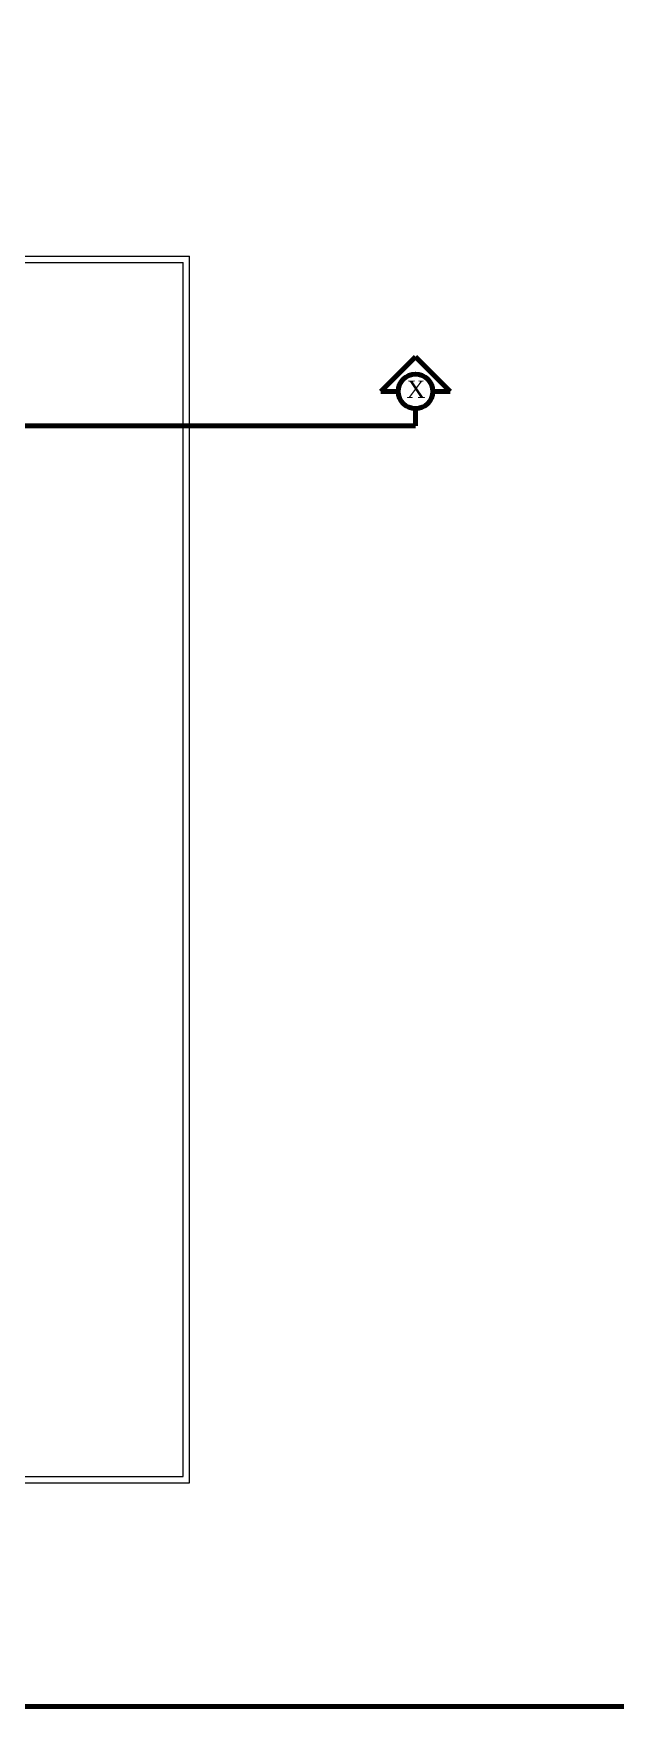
# Model space of a CAD drawing. Header units: inches. Extents: x -59 to 212, y 9 to 737.
# Drawn here: x -46.08 to -39.35, y 455.72 to 475.09 of the extents above; entities that cross this region are included whole.
import ezdxf

# ---------------------------------------------------------------- set-up
doc = ezdxf.new("R2010")
doc.units = ezdxf.units.IN
doc.header["$MEASUREMENT"] = 0
doc.linetypes.add('LÍNEAS_OCULTAS2', pattern=[4.7625, 3.175, -1.5875])
doc.layers.add('arco', color=51, linetype='LÍNEAS_OCULTAS2', lineweight=35)
doc.layers.add('EJES', color=2, linetype='Continuous', lineweight=100)
doc.styles.get("Standard").update_dxf_attribs({"font": 'arial.ttf'})

msp = doc.modelspace()

# ---------------------------------------------------------------- linework, layer by layer
at = {"color": 2, "lineweight": 0}
for p, q in [((-46.27515, 472.50943), (-44.27515, 472.50943)), ((-46.27515, 472.43443), (-44.35015, 472.43443)), ((-44.35015, 458.38443), (-44.35015, 472.43443)), ((-44.27515, 458.30943), (-44.27515, 472.50943)), ((-51.77515, 458.30943), (-44.27515, 458.30943)), ((-49.70015, 458.38443), (-44.35015, 458.38443))]:
    msp.add_line(p, q, dxfattribs=at)
at = {"color": 1, "lineweight": 100}
msp.add_lwpolyline([(-58.91673, 491.65315), (-19.77863, 491.65315), (-19.77863, 455.72037), (-58.91673, 455.72037)], dxfattribs=at)
at = {"layer": 'EJES'}
for p, q in [((-42.0609, 470.94321), (-41.6609, 471.34321)), ((-41.6609, 471.34321), (-41.2609, 470.94321)), ((-41.8609, 470.94321), (-42.0609, 470.94321)), ((-41.4609, 470.94321), (-41.2609, 470.94321)), ((-41.6609, 470.54321), (-41.6609, 470.74321)), ((-41.6609, 470.54321), (-58.16178, 470.54321))]:
    msp.add_line(p, q, dxfattribs=at)
msp.add_circle((-41.6609, 470.94321), 0.2, dxfattribs=at)

# ---------------------------------------------------------------- texts
at = {"layer": 'arco', "insert": (-41.76486, 471.06794), "char_height": 0.2, "width": 0.1166522, "attachment_point": 1}
msp.add_mtext('{\\fTimes New Roman|b0|i0|c0|p18;X}', dxfattribs=at)

doc.saveas('drawing.dxf')
